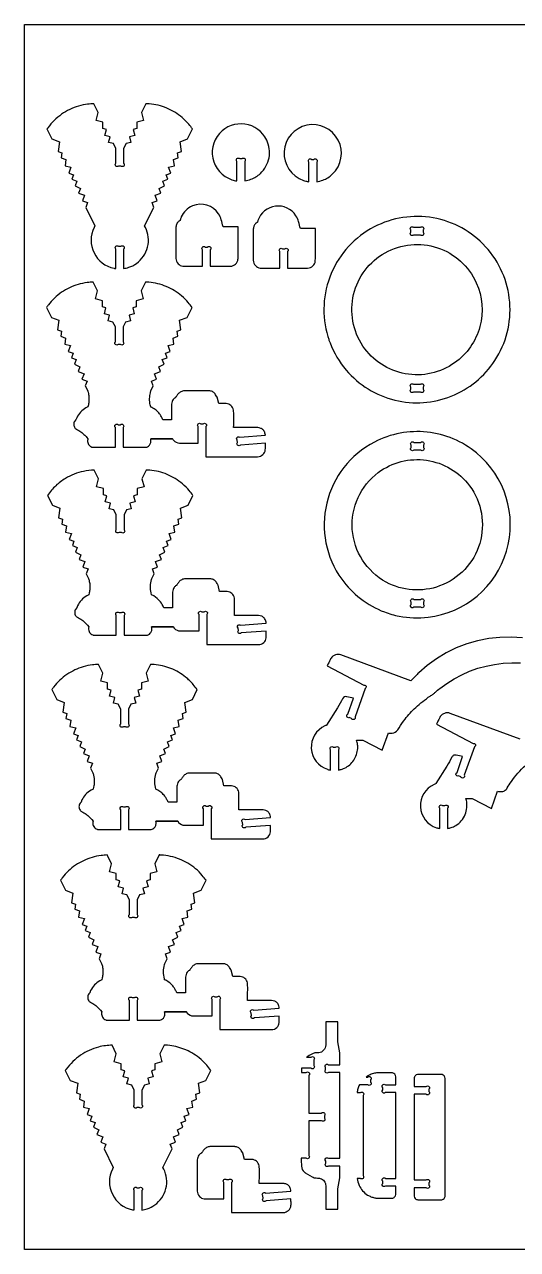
# Model space of a CAD drawing. Extents: x 1.7 to 37.9, y 12.7 to 32.4.
# Drawn here: x 1.69 to 9.61, y 12.75 to 32.4 of the extents above; entities that cross this region are included whole.
import ezdxf

# ---------------------------------------------------------------- set-up
doc = ezdxf.new("R2010")
doc.units = 0
doc.header["$MEASUREMENT"] = 0
doc.layers.get('0').update_dxf_attribs({"linetype": 'CONTINUOUS'})
doc.layers.add('SECTIONCUTEDGES', color=18, linetype='CONTINUOUS')

msp = doc.modelspace()

# ---------------------------------------------------------------- linework, layer by layer
msp.add_lwpolyline([(37.947, 12.746), (1.693, 12.746), (1.693, 32.397), (37.947, 32.397)], close=True)
at = {"layer": 'SECTIONCUTEDGES'}
for points in [[(3.16, 28.482), (3.16, 28.795, -1), (3.204, 28.839), (3.241, 28.839, -1), (3.285, 28.795), (3.285, 28.482, 0.035031), (3.366, 28.502, 0.079578), (3.491, 28.564, 0.177317), (3.669, 28.826, 0.17737), (3.635, 29.141), (3.621, 29.166), (3.768, 29.463), (3.74, 29.54), (3.821, 29.57), (3.789, 29.659), (3.882, 29.694), (3.855, 29.768), (3.94, 29.81), (3.912, 29.885), (3.992, 29.914), (3.965, 29.986), (4.041, 30.014), (4.006, 30.108), (4.099, 30.132), (4.086, 30.23), (4.162, 30.259), (4.151, 30.339), (4.213, 30.362), (4.192, 30.516), (4.312, 30.561), (4.391, 30.721, 0.016698), (4.331, 30.798, 0.043492), (4.223, 30.906, 0.077496), (3.977, 31.056, 0.077508), (3.696, 31.124, 0.010997), (3.669, 31.126, -0.003666), (3.641, 31.127), (3.571, 30.987), (3.604, 30.857), (3.494, 30.829), (3.494, 30.729), (3.437, 30.715), (3.462, 30.617), (3.378, 30.596), (3.401, 30.506), (3.324, 30.486), (3.285, 30.407), (3.285, 30.171, -1), (3.241, 30.126), (3.204, 30.126, -1), (3.16, 30.171), (3.16, 30.407), (3.121, 30.486), (3.044, 30.506), (3.067, 30.596), (2.983, 30.617), (3.008, 30.715), (2.951, 30.729), (2.951, 30.829), (2.841, 30.857), (2.873, 30.987), (2.804, 31.127, 0.015709), (2.707, 31.119, 0.042831), (2.561, 31.089, 0.082017), (2.289, 30.957, 0.080336), (2.069, 30.742, 0.007539), (2.061, 30.731, -0.002513), (2.054, 30.721), (2.133, 30.561), (2.253, 30.516), (2.232, 30.362), (2.294, 30.339), (2.283, 30.259), (2.359, 30.23), (2.346, 30.132), (2.439, 30.108), (2.404, 30.014), (2.48, 29.986), (2.453, 29.914), (2.532, 29.885), (2.505, 29.81), (2.59, 29.768), (2.562, 29.694), (2.656, 29.659), (2.623, 29.57), (2.705, 29.54), (2.677, 29.463), (2.824, 29.166), (2.81, 29.141, 0.232949), (2.81, 28.734, 0.232949), (3.132, 28.487, 0.011595), (3.146, 28.484, -0.003865)], [(5.104, 29.889), (5.104, 30.202, -1), (5.149, 30.246), (5.185, 30.246, -1), (5.229, 30.202), (5.229, 29.889, 0.047597), (5.329, 29.915, 0.100184), (5.48, 30.008, 0.160083), (5.619, 30.26, 0.160346), (5.581, 30.544, 0.250499), (5.231, 30.799, 0.250445), (4.824, 30.65, 0.27053), (4.732, 30.195, 0.270621), (5.082, 29.892, 0.009062), (5.093, 29.89, -0.003021)], [(6.259, 29.875), (6.259, 30.189, -1), (6.303, 30.233), (6.339, 30.233, -1), (6.384, 30.189), (6.384, 29.875, 0.047597), (6.483, 29.901, 0.100184), (6.634, 29.994, 0.760738), (6.225, 30.781, 0.761228), (6.172, 29.896, 0.024169), (6.208, 29.885, 0.017962)], [(4.551, 28.52), (4.551, 28.784, -1), (4.595, 28.828), (4.631, 28.828, -1), (4.676, 28.784), (4.676, 28.52, -0.001261), (4.932, 28.519, 0.007568), (4.996, 28.52, 0.17911), (5.081, 28.554, 0.186027), (5.12, 28.632, 0.012625), (5.121, 28.636, 0.006307), (5.121, 28.645, 0.00914), (5.122, 28.747, -0.008036), (5.123, 29.154), (4.881, 29.154, 0.003437), (4.853, 29.263, 0.080686), (4.81, 29.36, 0.363611), (4.389, 29.486, 0.187458), (4.209, 29.31, 0.018465), (4.203, 29.293, 0.013194), (4.195, 29.269, 0.057236), (4.193, 29.262, -0.140672), (4.191, 29.255, -0.134911), (4.185, 29.25, 0.061956), (4.173, 29.243, 0.116179), (4.139, 29.202, 0.105792), (4.125, 29.145), (4.125, 28.645, 0.17911), (4.158, 28.56, 0.186027), (4.237, 28.521, 0.012625), (4.241, 28.52, 0.006307), (4.249, 28.52, 0.008514), (4.355, 28.519, -0.002207)], [(5.792, 28.49), (5.792, 28.754, -1), (5.836, 28.798), (5.873, 28.798, -1), (5.917, 28.754), (5.917, 28.49, -0.001261), (6.174, 28.49, 0.007568), (6.238, 28.49, 0.17911), (6.322, 28.524, 0.186027), (6.362, 28.602, 0.012625), (6.362, 28.606, 0.006307), (6.362, 28.615, 0.00914), (6.363, 28.717, -0.008036), (6.365, 29.125), (6.122, 29.125, 0.002778), (6.094, 29.235, 0.080686), (6.051, 29.33, 0.286261), (5.722, 29.482, 0.286452), (5.44, 29.253, 0.036637), (5.434, 29.23, -0.114416), (5.432, 29.225, -0.116624), (5.426, 29.22, 0.081245), (5.402, 29.203, 0.097719), (5.377, 29.164, 0.089338), (5.366, 29.115), (5.366, 28.615, 0.17911), (5.4, 28.531, 0.186027), (5.478, 28.491, 0.012625), (5.482, 28.491, 0.006307), (5.491, 28.49, 0.008514), (5.596, 28.489, -0.002207)], [(6.598, 27.29, 0.083187), (6.857, 26.854, 0.15872), (7.64, 26.371, 0.155063), (8.544, 26.435, 0.155089), (9.246, 27.008, 0.166511), (9.483, 27.945, 0.16632), (9.096, 28.832, 0.164857), (8.255, 29.295, 0.165101), (7.307, 29.15, 0.174897), (6.617, 28.404, 0.174968), (6.563, 27.391, 0.009023), (6.581, 27.336, 0.010489)], [(8.05, 29.02), (7.939, 29.02, -1), (7.895, 29.065), (7.895, 29.101, -1), (7.939, 29.145), (8.05, 29.145, -1), (8.094, 29.101), (8.094, 29.065, -1)], [(7.127, 27.239, -0.439479), (7.484, 28.737, -0.439058), (8.947, 28.254, -0.174074), (9.004, 27.55, -0.173675), (8.599, 26.97, -0.202252), (7.807, 26.794, -0.201817)], [(3.719, 25.748), (4.07, 25.748, -0.159762), (4.074, 25.745, 0.066488), (4.084, 25.728, 0.224273), (4.181, 25.683, -0.000395), (4.481, 25.683), (4.481, 25.947, -1), (4.525, 25.991), (4.562, 25.991, -1), (4.606, 25.947), (4.606, 25.464), (5.435, 25.464, 0.17911), (5.519, 25.497, 0.186027), (5.559, 25.576, 0.031019), (5.56, 25.612, -0.005772), (5.56, 25.681), (5.159, 25.651, -1), (5.112, 25.692), (5.109, 25.73, -1), (5.15, 25.777), (5.56, 25.807, 0.052573), (5.554, 25.843, 0.128734), (5.524, 25.894, 0.098804), (5.486, 25.919, 0.090544), (5.438, 25.93), (5.051, 25.93, -0.002036), (5.052, 26.099, 0.007854), (5.051, 26.19, 0.165437), (5.022, 26.271, 0.175912), (4.953, 26.312, 0.045646), (4.909, 26.317, 0.003185), (4.811, 26.317), (4.786, 26.418, 0.035592), (4.782, 26.426, 0.008238), (4.762, 26.459, 0.105793), (4.721, 26.501, 0.114267), (4.671, 26.52, 0.016414), (4.665, 26.52, 0.008238), (4.654, 26.521), (4.26, 26.521, 0.110419), (4.204, 26.506, 0.110418), (4.159, 26.47, 0.022316), (4.129, 26.428, -0.059806), (4.121, 26.418, -0.058444), (4.113, 26.411, 0.099091), (4.081, 26.383, 0.081372), (4.063, 26.349, 0.073068), (4.055, 26.308, 0.009886), (4.055, 26.257, -0.001648), (4.055, 26.055), (3.913, 26.055, 0.019577), (3.89, 26.105, 0.043762), (3.861, 26.151, 0.056859), (3.806, 26.208, 0.05369), (3.736, 26.254, 0.039391), (3.722, 26.26, -0.141623), (3.719, 26.262), (3.711, 26.294, -0.054644), (3.702, 26.395, -0.056928), (3.714, 26.491, -0.006856), (3.72, 26.516, -0.024199), (3.722, 26.523), (3.761, 26.601), (3.732, 26.678), (3.814, 26.708), (3.781, 26.796), (3.875, 26.831), (3.847, 26.906), (3.933, 26.948), (3.905, 27.022), (3.984, 27.052), (3.957, 27.123), (4.033, 27.152), (3.998, 27.246), (4.092, 27.269), (4.078, 27.368), (4.154, 27.396), (4.143, 27.476), (4.205, 27.499), (4.184, 27.654), (4.304, 27.699), (4.383, 27.859, 0.016698), (4.323, 27.936, 0.043491), (4.216, 28.044, 0.077496), (3.969, 28.194, 0.077508), (3.689, 28.262, 0.010997), (3.661, 28.264, -0.003666), (3.634, 28.265), (3.564, 28.124), (3.597, 27.995), (3.486, 27.967), (3.486, 27.867), (3.43, 27.853), (3.455, 27.755), (3.371, 27.733), (3.393, 27.643), (3.316, 27.624), (3.277, 27.545), (3.277, 27.308, -1), (3.233, 27.264), (3.197, 27.264, -1), (3.152, 27.308), (3.152, 27.545), (3.113, 27.624), (3.036, 27.643), (3.059, 27.733), (2.975, 27.755), (3, 27.853), (2.944, 27.867), (2.944, 27.967), (2.833, 27.995), (2.866, 28.124), (2.796, 28.265, 0.015709), (2.699, 28.257, 0.042831), (2.553, 28.227, 0.078645), (2.289, 28.101, 0.078653), (2.076, 27.899, 0.010048), (2.061, 27.879, -0.003349), (2.047, 27.859), (2.126, 27.699), (2.246, 27.654), (2.224, 27.499), (2.286, 27.476), (2.275, 27.396), (2.352, 27.368), (2.338, 27.269), (2.431, 27.246), (2.396, 27.152), (2.472, 27.123), (2.446, 27.052), (2.525, 27.022), (2.497, 26.948), (2.583, 26.906), (2.555, 26.831), (2.649, 26.796), (2.616, 26.708), (2.698, 26.678), (2.669, 26.601), (2.708, 26.523, -0.036497), (2.715, 26.498, -0.035573), (2.727, 26.426, -0.036385), (2.727, 26.36, -0.0364), (2.718, 26.294), (2.71, 26.262), (2.678, 26.246, 0.075892), (2.592, 26.178, 0.075892), (2.531, 26.089, 0.038064), (2.522, 26.066, -0.074201), (2.516, 26.055, -0.053422), (2.511, 26.048, 0.096755), (2.492, 26.022, 0.145353), (2.485, 25.966, 0.145421), (2.509, 25.916, 0.10301), (2.526, 25.903, -0.049055), (2.599, 25.861, -0.034046), (2.648, 25.821, -0.034058), (2.691, 25.774), (2.71, 25.748, -0.13896), (2.71, 25.744, 0.06537), (2.706, 25.727, 0.165435), (2.722, 25.661, 0.165462), (2.775, 25.619, 0.012695), (2.783, 25.616, 0.03751), (2.785, 25.616), (3.152, 25.616), (3.152, 25.933, -1), (3.197, 25.977), (3.233, 25.977, -1), (3.277, 25.933), (3.277, 25.616), (3.645, 25.616, 0.089286), (3.667, 25.623, 0.087241), (3.698, 25.649, 0.127053), (3.72, 25.693, 0.114164), (3.719, 25.748), (4.07, 25.748)], [(7.939, 26.626), (8.05, 26.626, -1), (8.094, 26.582), (8.094, 26.545, -1), (8.05, 26.501), (7.939, 26.501, -1), (7.895, 26.545), (7.895, 26.582, -1)], [(6.786, 23.499, 0.073328), (7.088, 23.188, 0.072163), (7.473, 22.973, 0.043335), (7.708, 22.906, 0.077023), (8.172, 22.888, 0.300807), (9.432, 23.949, 0.30038), (8.949, 25.525, 0.14707), (8.156, 25.858, 0.147132), (7.311, 25.699, 0.217851), (6.545, 24.718, 0.218138)], [(8.055, 25.569), (7.944, 25.569, -1), (7.9, 25.614), (7.9, 25.65, -1), (7.944, 25.694), (8.055, 25.694, -1), (8.099, 25.65), (8.099, 25.614, -1)], [(7.5, 23.452, -0.255596), (6.956, 24.297, -0.255597), (7.373, 25.21, -0.199106), (8.148, 25.407, -0.198719), (8.837, 24.998, -0.237123), (9.001, 24.074, -0.236962), (8.358, 23.39, -0.106383), (7.922, 23.329, -0.106542)], [(3.734, 22.733), (4.085, 22.733, -0.159762), (4.088, 22.729, 0.066488), (4.098, 22.713, 0.224273), (4.195, 22.668, -0.000395), (4.496, 22.668), (4.496, 22.931, -1), (4.54, 22.976), (4.577, 22.976, -1), (4.621, 22.931), (4.621, 22.449), (5.45, 22.449, 0.17911), (5.534, 22.482, 0.186027), (5.574, 22.56, 0.031019), (5.575, 22.597, -0.005772), (5.574, 22.665), (5.174, 22.636, -1), (5.127, 22.677), (5.124, 22.715, -1), (5.165, 22.762), (5.574, 22.792, 0.052573), (5.568, 22.828, 0.128734), (5.539, 22.878, 0.098804), (5.501, 22.904, 0.090544), (5.452, 22.914), (5.066, 22.914, -0.002036), (5.067, 23.084, 0.007854), (5.066, 23.175, 0.165437), (5.037, 23.255, 0.175912), (4.968, 23.297, 0.045646), (4.924, 23.302, 0.003185), (4.826, 23.302), (4.801, 23.403, 0.035592), (4.797, 23.411, 0.008238), (4.777, 23.444, 0.105793), (4.736, 23.485, 0.114267), (4.686, 23.504, 0.016414), (4.68, 23.505, 0.008238), (4.669, 23.505), (4.274, 23.505, 0.110419), (4.218, 23.491, 0.110418), (4.174, 23.455, 0.022316), (4.144, 23.413, -0.059806), (4.136, 23.403, -0.058444), (4.127, 23.396, 0.099091), (4.095, 23.368, 0.081372), (4.078, 23.334, 0.073068), (4.07, 23.293, 0.009886), (4.069, 23.242, -0.001648), (4.07, 23.04), (3.928, 23.04, 0.068897), (3.874, 23.137, 0.102144), (3.767, 23.231), (3.734, 23.247), (3.726, 23.279, -0.059229), (3.717, 23.384, -0.056927), (3.732, 23.492, -0.006856), (3.736, 23.504, -0.021913), (3.737, 23.508), (3.776, 23.585), (3.747, 23.663), (3.829, 23.693), (3.796, 23.781), (3.89, 23.816), (3.862, 23.891), (3.947, 23.933), (3.92, 24.007), (3.999, 24.037), (3.972, 24.108), (4.048, 24.136), (4.013, 24.231), (4.106, 24.254), (4.093, 24.353), (4.169, 24.381), (4.158, 24.461), (4.22, 24.484), (4.199, 24.639), (4.319, 24.684), (4.398, 24.844, 0.016698), (4.338, 24.92, 0.043491), (4.23, 25.029, 0.077496), (3.984, 25.179, 0.077508), (3.703, 25.247, 0.010997), (3.676, 25.249, -0.003666), (3.648, 25.25), (3.579, 25.109), (3.612, 24.98), (3.501, 24.952), (3.501, 24.852), (3.444, 24.838), (3.469, 24.74), (3.385, 24.718), (3.408, 24.628), (3.331, 24.609), (3.292, 24.53), (3.292, 24.293, -1), (3.248, 24.249), (3.211, 24.249, -1), (3.167, 24.293), (3.167, 24.53), (3.128, 24.609), (3.051, 24.628), (3.074, 24.718), (2.99, 24.74), (3.015, 24.838), (2.959, 24.852), (2.959, 24.952), (2.848, 24.98), (2.881, 25.109), (2.811, 25.25, 0.041478), (2.638, 25.229, 0.08461), (2.351, 25.116, 0.053235), (2.196, 24.999, 0.050197), (2.061, 24.844), (2.141, 24.684), (2.261, 24.639), (2.239, 24.484), (2.301, 24.461), (2.29, 24.381), (2.367, 24.353), (2.353, 24.254), (2.446, 24.231), (2.411, 24.136), (2.487, 24.108), (2.461, 24.037), (2.54, 24.007), (2.512, 23.933), (2.597, 23.891), (2.57, 23.816), (2.664, 23.781), (2.631, 23.693), (2.713, 23.663), (2.684, 23.585), (2.722, 23.508, -0.036497), (2.73, 23.482, -0.035573), (2.741, 23.41, -0.036385), (2.742, 23.345, -0.0364), (2.733, 23.279), (2.725, 23.247), (2.692, 23.231, 0.075892), (2.607, 23.163, 0.075892), (2.546, 23.074, 0.038064), (2.537, 23.051, -0.074201), (2.531, 23.04, -0.053422), (2.526, 23.033, 0.096755), (2.507, 23.006, 0.145353), (2.5, 22.951, 0.145421), (2.524, 22.901, 0.10301), (2.541, 22.888, -0.049055), (2.614, 22.846, -0.034046), (2.663, 22.805, -0.034058), (2.706, 22.759), (2.725, 22.733, -0.13896), (2.725, 22.729, 0.06537), (2.721, 22.712, 0.165435), (2.737, 22.646, 0.165462), (2.79, 22.604, 0.012695), (2.797, 22.601, 0.03751), (2.8, 22.601), (3.167, 22.601), (3.167, 22.918, -1), (3.211, 22.962), (3.248, 22.962, -1), (3.292, 22.918), (3.292, 22.601), (3.659, 22.601, 0.089286), (3.681, 22.608, 0.087241), (3.713, 22.633, 0.127053), (3.735, 22.678, 0.114164), (3.734, 22.733), (4.085, 22.733)], [(7.944, 23.175), (8.055, 23.175, -1), (8.099, 23.131), (8.099, 23.094, -1), (8.055, 23.05), (7.944, 23.05, -1), (7.9, 23.094), (7.9, 23.131, -1)], [(3.804, 19.617), (4.154, 19.616, -0.159762), (4.158, 19.613, 0.066488), (4.168, 19.597, 0.224273), (4.265, 19.551, -0.000395), (4.565, 19.551), (4.565, 19.815, -1), (4.609, 19.859), (4.646, 19.859, -1), (4.69, 19.815), (4.69, 19.332), (5.519, 19.332, 0.17911), (5.603, 19.366, 0.186027), (5.643, 19.444, 0.031019), (5.644, 19.481, -0.005772), (5.644, 19.549), (5.244, 19.52, -1), (5.196, 19.56), (5.194, 19.598, -1), (5.234, 19.645), (5.644, 19.675, 0.052573), (5.638, 19.711, 0.128734), (5.608, 19.762, 0.098804), (5.57, 19.787, 0.090544), (5.522, 19.798), (5.135, 19.798, -0.002036), (5.136, 19.967, 0.007854), (5.135, 20.059, 0.165437), (5.106, 20.139, 0.175912), (5.037, 20.181, 0.045646), (4.993, 20.185, 0.003185), (4.895, 20.186), (4.87, 20.286, 0.035592), (4.866, 20.294, 0.008238), (4.846, 20.327, 0.105793), (4.805, 20.369, 0.114267), (4.755, 20.388, 0.016414), (4.75, 20.388, 0.008238), (4.739, 20.389), (4.344, 20.389, 0.110419), (4.288, 20.375, 0.110418), (4.243, 20.338, 0.022316), (4.213, 20.296, -0.059806), (4.205, 20.286, -0.058444), (4.197, 20.28, 0.099091), (4.165, 20.251, 0.081372), (4.147, 20.218, 0.073068), (4.139, 20.176, 0.009886), (4.139, 20.126, -0.001648), (4.139, 19.923), (3.998, 19.923, 0.019577), (3.974, 19.974, 0.043762), (3.945, 20.019, 0.050471), (3.896, 20.072, 0.05052), (3.836, 20.114), (3.804, 20.131), (3.796, 20.163, -0.059229), (3.786, 20.267, -0.056927), (3.802, 20.375, -0.006856), (3.805, 20.387, -0.021913), (3.806, 20.391), (3.845, 20.469), (3.816, 20.546), (3.898, 20.576), (3.865, 20.665), (3.959, 20.7), (3.931, 20.774), (4.017, 20.816), (3.989, 20.891), (4.068, 20.92), (4.042, 20.992), (4.118, 21.02), (4.083, 21.114), (4.176, 21.138), (4.162, 21.236), (4.239, 21.265), (4.228, 21.345), (4.29, 21.368), (4.268, 21.522), (4.388, 21.567), (4.467, 21.727, 0.019036), (4.402, 21.81, 0.047844), (4.28, 21.928, 0.074136), (4.042, 22.067, 0.074149), (3.773, 22.13, 0.010997), (3.745, 22.132, -0.003666), (3.718, 22.133), (3.648, 21.993), (3.681, 21.863), (3.57, 21.835), (3.57, 21.735), (3.514, 21.721), (3.539, 21.623), (3.455, 21.602), (3.478, 21.512), (3.4, 21.492), (3.362, 21.413), (3.362, 21.177, -1), (3.317, 21.132), (3.281, 21.132, -1), (3.237, 21.177), (3.237, 21.413), (3.198, 21.492), (3.121, 21.512), (3.143, 21.602), (3.059, 21.623), (3.084, 21.721), (3.028, 21.735), (3.028, 21.835), (2.917, 21.863), (2.95, 21.993), (2.88, 22.133, 0.015709), (2.784, 22.125, 0.042831), (2.637, 22.095, 0.078645), (2.373, 21.969, 0.078653), (2.16, 21.768, 0.010048), (2.145, 21.747, -0.003349), (2.131, 21.727), (2.21, 21.567), (2.33, 21.522), (2.309, 21.368), (2.37, 21.345), (2.359, 21.265), (2.436, 21.236), (2.422, 21.138), (2.515, 21.114), (2.481, 21.02), (2.557, 20.992), (2.53, 20.92), (2.609, 20.891), (2.581, 20.816), (2.667, 20.774), (2.639, 20.7), (2.733, 20.665), (2.7, 20.576), (2.782, 20.546), (2.753, 20.469), (2.792, 20.391, -0.040165), (2.8, 20.364, -0.020539), (2.809, 20.31, -0.043212), (2.812, 20.238, -0.04095), (2.803, 20.163), (2.795, 20.131), (2.762, 20.114, 0.075892), (2.674, 20.045, 0.079074), (2.615, 19.957, 0.032838), (2.606, 19.935, -0.072134), (2.601, 19.923, -0.053422), (2.595, 19.917, 0.096755), (2.576, 19.89, 0.145353), (2.569, 19.834, 0.145421), (2.593, 19.784, 0.10301), (2.61, 19.772, -0.049055), (2.683, 19.729, -0.034046), (2.732, 19.689, -0.034058), (2.775, 19.642), (2.795, 19.617, -0.13896), (2.794, 19.612, 0.06537), (2.79, 19.596, 0.165435), (2.806, 19.53, 0.165462), (2.859, 19.487, 0.012695), (2.867, 19.485, 0.03751), (2.869, 19.484), (3.237, 19.484), (3.237, 19.801, -1), (3.281, 19.845), (3.317, 19.845, -1), (3.362, 19.801), (3.362, 19.484), (3.729, 19.484, 0.089286), (3.751, 19.492, 0.087241), (3.782, 19.517, 0.127053), (3.804, 19.561, 0.114164), (3.804, 19.617), (4.154, 19.616)], [(3.943, 16.558), (4.294, 16.558, -0.159762), (4.297, 16.554, 0.066488), (4.307, 16.538, 0.224273), (4.404, 16.492, -0.000395), (4.705, 16.493), (4.705, 16.756, -1), (4.749, 16.8), (4.785, 16.8, -1), (4.83, 16.756), (4.83, 16.273), (5.659, 16.273, 0.17911), (5.743, 16.307, 0.186027), (5.782, 16.385, 0.031019), (5.784, 16.422, -0.005772), (5.783, 16.49), (5.383, 16.461, -1), (5.336, 16.502), (5.333, 16.539, -1), (5.374, 16.587), (5.783, 16.617, 0.052573), (5.777, 16.653, 0.128734), (5.748, 16.703, 0.098804), (5.71, 16.729, 0.090544), (5.661, 16.739), (5.275, 16.739, -0.002036), (5.276, 16.909, 0.007854), (5.275, 17, 0.165437), (5.246, 17.08, 0.175912), (5.177, 17.122, 0.045646), (5.133, 17.126, 0.003185), (5.035, 17.127), (5.01, 17.227, 0.035592), (5.006, 17.235, 0.008238), (4.986, 17.269, 0.105793), (4.945, 17.31, 0.114267), (4.894, 17.329, 0.016414), (4.889, 17.33, 0.008238), (4.878, 17.33), (4.483, 17.33, 0.110419), (4.427, 17.316, 0.110418), (4.383, 17.279, 0.022316), (4.353, 17.237, -0.059806), (4.345, 17.227, -0.058444), (4.336, 17.221, 0.099091), (4.304, 17.193, 0.081372), (4.286, 17.159, 0.073068), (4.279, 17.117, 0.009886), (4.278, 17.067, -0.001648), (4.279, 16.864), (4.137, 16.864, 0.019577), (4.113, 16.915, 0.043762), (4.085, 16.96, 0.056859), (4.03, 17.018, 0.05369), (3.96, 17.064, 0.038934), (3.946, 17.07, -0.138827), (3.943, 17.072, -0.143099), (3.941, 17.077, 0.026699), (3.939, 17.088, -0.061514), (3.926, 17.202, -0.061514), (3.941, 17.316, -0.006856), (3.945, 17.329, -0.021913), (3.946, 17.332), (3.984, 17.41), (3.956, 17.487), (4.038, 17.518), (4.005, 17.606), (4.099, 17.641), (4.071, 17.715), (4.156, 17.758), (4.129, 17.832), (4.208, 17.861), (4.181, 17.933), (4.257, 17.961), (4.222, 18.055), (4.315, 18.079), (4.302, 18.178), (4.378, 18.206), (4.367, 18.286), (4.429, 18.309), (4.408, 18.464), (4.528, 18.508), (4.607, 18.668, 0.016698), (4.547, 18.745, 0.043491), (4.439, 18.854, 0.081186), (4.183, 19.007, 0.079349), (3.885, 19.074, 0.008253), (3.871, 19.074, -0.002751), (3.857, 19.075), (3.788, 18.934), (3.82, 18.805), (3.71, 18.777), (3.71, 18.677), (3.653, 18.662), (3.678, 18.564), (3.594, 18.543), (3.617, 18.453), (3.54, 18.433), (3.501, 18.355), (3.501, 18.118, -1), (3.457, 18.074), (3.42, 18.074, -1), (3.376, 18.118), (3.376, 18.355), (3.337, 18.433), (3.26, 18.453), (3.283, 18.543), (3.199, 18.564), (3.224, 18.662), (3.167, 18.677), (3.167, 18.777), (3.057, 18.805), (3.089, 18.934), (3.02, 19.075, 0.015709), (2.923, 19.066, 0.042831), (2.777, 19.036, 0.078645), (2.512, 18.91, 0.078653), (2.3, 18.709, 0.010048), (2.285, 18.689, -0.003349), (2.27, 18.668), (2.349, 18.508), (2.469, 18.464), (2.448, 18.309), (2.51, 18.286), (2.499, 18.206), (2.575, 18.178), (2.562, 18.079), (2.655, 18.055), (2.62, 17.961), (2.696, 17.933), (2.669, 17.861), (2.749, 17.832), (2.721, 17.758), (2.806, 17.715), (2.779, 17.641), (2.872, 17.606), (2.84, 17.518), (2.921, 17.487), (2.893, 17.41), (2.931, 17.332, -0.034209), (2.939, 17.306, -0.035573), (2.95, 17.235, -0.036385), (2.951, 17.169, -0.0364), (2.942, 17.104), (2.934, 17.072), (2.901, 17.055, 0.079075), (2.817, 16.99, 0.075892), (2.754, 16.898, 0.038064), (2.746, 16.876, -0.074201), (2.74, 16.864, -0.053422), (2.735, 16.858, 0.096755), (2.716, 16.831, 0.145353), (2.709, 16.776, 0.145421), (2.733, 16.725, 0.10301), (2.75, 16.713, -0.049055), (2.823, 16.671, -0.034046), (2.872, 16.63, -0.034058), (2.915, 16.584), (2.934, 16.558, -0.13896), (2.934, 16.554, 0.06537), (2.93, 16.537, 0.165435), (2.946, 16.471, 0.165462), (2.999, 16.428, 0.012695), (3.006, 16.426, 0.03751), (3.009, 16.425), (3.376, 16.425), (3.376, 16.742, -1), (3.42, 16.787), (3.457, 16.787, -1), (3.501, 16.742), (3.501, 16.425), (3.868, 16.425, 0.089286), (3.89, 16.433, 0.087241), (3.922, 16.458, 0.127053), (3.944, 16.503, 0.114164), (3.943, 16.558), (4.294, 16.558)], [(6.53, 13.395), (6.726, 13.395), (6.726, 13.719), (6.755, 13.893), (6.755, 14.085), (6.574, 14.085, -1), (6.53, 14.129), (6.53, 14.165, -1), (6.574, 14.21), (6.755, 14.21), (6.755, 15.585), (6.571, 15.585, -1), (6.527, 15.629), (6.527, 15.665, -1), (6.571, 15.71), (6.755, 15.71), (6.755, 15.901), (6.726, 16.075), (6.726, 16.399), (6.53, 16.399, 0.001261), (6.531, 16.102, -0.007568), (6.53, 16.028, -0.17911), (6.495, 15.941, -0.190362), (6.416, 15.902, -0.033122), (6.385, 15.901, 0.112791), (6.328, 15.891, 0.035463), (6.306, 15.88, -0.001981), (6.223, 15.831), (6.294, 15.831, -1), (6.339, 15.786), (6.339, 15.697, -1), (6.294, 15.653), (6.139, 15.653), (6.139, 15.585), (6.215, 15.585, -1), (6.259, 15.54), (6.259, 14.935), (6.463, 14.935, -1), (6.507, 14.891), (6.507, 14.855, -1), (6.463, 14.81), (6.259, 14.81), (6.259, 14.254, -1), (6.215, 14.21), (6.135, 14.21, -0.000535), (6.139, 14.082, 0.224441), (6.188, 13.986, 0.01549), (6.193, 13.982, 0.007773), (6.201, 13.977), (6.313, 13.911, 0.058554), (6.344, 13.898, 0.056427), (6.378, 13.893, 0.003925), (6.414, 13.892, -0.068856), (6.441, 13.887, -0.160158), (6.504, 13.842, -0.153454), (6.53, 13.766, -0.007568), (6.531, 13.692, 0.001261)], [(3.454, 13.379), (3.454, 13.692, -1), (3.498, 13.736), (3.535, 13.736, -1), (3.579, 13.692), (3.579, 13.379, 0.035031), (3.66, 13.398, 0.079578), (3.785, 13.461, 0.177317), (3.963, 13.723, 0.17737), (3.929, 14.037), (3.915, 14.062), (4.062, 14.36), (4.034, 14.437), (4.115, 14.467), (4.083, 14.555), (4.176, 14.59), (4.149, 14.665), (4.234, 14.707), (4.206, 14.781), (4.285, 14.811), (4.259, 14.882), (4.335, 14.911), (4.3, 15.005), (4.393, 15.028), (4.38, 15.127), (4.456, 15.155), (4.445, 15.235), (4.507, 15.258), (4.486, 15.413), (4.606, 15.458), (4.685, 15.618, 0.018535), (4.618, 15.703, 0.050019), (4.498, 15.819, 0.072457), (4.253, 15.96, 0.075989), (3.99, 16.021, 0.008253), (3.963, 16.023, -0.002751), (3.935, 16.024), (3.865, 15.883), (3.898, 15.754), (3.788, 15.726), (3.788, 15.626), (3.731, 15.612), (3.756, 15.514), (3.672, 15.492), (3.695, 15.402), (3.618, 15.383), (3.579, 15.304), (3.579, 15.067, -1), (3.535, 15.023), (3.498, 15.023, -1), (3.454, 15.067), (3.454, 15.304), (3.415, 15.383), (3.338, 15.402), (3.361, 15.492), (3.277, 15.514), (3.302, 15.612), (3.245, 15.626), (3.245, 15.726), (3.135, 15.754), (3.167, 15.883), (3.098, 16.024, 0.017545), (2.992, 16.015, 0.033678), (2.881, 15.993, 0.085695), (2.594, 15.862, 0.084012), (2.363, 15.638, 0.007539), (2.355, 15.628, -0.002513), (2.348, 15.618), (2.427, 15.458), (2.547, 15.413), (2.526, 15.258), (2.588, 15.235), (2.577, 15.155), (2.653, 15.127), (2.64, 15.028), (2.733, 15.005), (2.698, 14.911), (2.774, 14.882), (2.747, 14.811), (2.826, 14.781), (2.799, 14.707), (2.884, 14.665), (2.856, 14.59), (2.95, 14.555), (2.917, 14.467), (2.999, 14.437), (2.971, 14.36), (3.118, 14.062), (3.104, 14.037, 0.232949), (3.104, 13.631, 0.232949), (3.426, 13.383, 0.011595), (3.44, 13.381, -0.003865)], [(7.655, 13.762), (7.488, 13.762, -1), (7.444, 13.806), (7.444, 13.842, -1), (7.488, 13.887), (7.655, 13.887), (7.655, 15.262), (7.488, 15.262, -1), (7.444, 15.306), (7.444, 15.342, -1), (7.488, 15.387), (7.655, 15.387, -0.004396), (7.656, 15.471, 0.016956), (7.655, 15.516, 0.172664), (7.638, 15.558, 0.185957), (7.599, 15.578), (7.343, 15.578, 0.039297), (7.312, 15.573, 0.048339), (7.241, 15.549, 0.026369), (7.217, 15.537, 0.015667), (7.177, 15.512), (7.206, 15.512, -1), (7.25, 15.467), (7.25, 15.431, -1), (7.206, 15.387), (7.07, 15.387, 0.037764), (7.046, 15.323, 0.040574), (7.033, 15.262), (7.085, 15.262, -1), (7.129, 15.217), (7.129, 13.931, -1), (7.085, 13.887), (7.033, 13.887, 0.074465), (7.065, 13.775, 0.149358), (7.202, 13.62, 0.041924), (7.255, 13.593, 0.041974), (7.312, 13.575, 0.010642), (7.332, 13.571, 0.021606), (7.342, 13.57), (7.593, 13.57, 0.172664), (7.635, 13.588, 0.185813), (7.655, 13.626)], [(7.947, 13.861), (8.143, 13.861, -1), (8.187, 13.817), (8.187, 13.78, -1), (8.143, 13.736), (7.947, 13.736), (7.948, 13.6, 0.185813), (7.967, 13.562, 0.172772), (8.01, 13.545), (8.391, 13.545, 0.186011), (8.43, 13.564, 0.172664), (8.447, 13.607), (8.447, 15.49, 0.159738), (8.432, 15.531, 0.173262), (8.398, 15.551, 0.02507), (8.393, 15.552, 0.012664), (8.385, 15.553), (8.003, 15.552, 0.186011), (7.965, 15.533, 0.172664), (7.947, 15.49, 0.016956), (7.947, 15.445, -0.004396), (7.947, 15.361), (8.143, 15.361, -1), (8.187, 15.317), (8.187, 15.28, -1), (8.143, 15.236), (7.947, 15.236)], [(4.893, 13.558), (4.893, 13.822, -1), (4.937, 13.866), (4.974, 13.866, -1), (5.018, 13.822), (5.018, 13.339), (5.847, 13.339, 0.17911), (5.931, 13.372, 0.186027), (5.971, 13.451, 0.031019), (5.972, 13.487, -0.005772), (5.971, 13.556), (5.571, 13.526, -1), (5.524, 13.567), (5.521, 13.605, -1), (5.562, 13.652), (5.971, 13.682, 0.052573), (5.965, 13.718, 0.128734), (5.936, 13.769, 0.098804), (5.898, 13.794, 0.090544), (5.849, 13.805), (5.463, 13.805, -0.002036), (5.464, 13.974, 0.007854), (5.463, 14.065, 0.165437), (5.434, 14.146, 0.175912), (5.365, 14.187, 0.045646), (5.321, 14.192, 0.003185), (5.223, 14.192), (5.198, 14.293, 0.035592), (5.194, 14.301, 0.008238), (5.174, 14.334, 0.105793), (5.133, 14.376, 0.114267), (5.083, 14.395, 0.016414), (5.077, 14.395, 0.008238), (5.066, 14.396), (4.671, 14.396, 0.110419), (4.615, 14.381, 0.110418), (4.571, 14.345, 0.022316), (4.541, 14.303, -0.059806), (4.533, 14.293, -0.058444), (4.524, 14.286, 0.099091), (4.492, 14.258, 0.081372), (4.474, 14.224, 0.073068), (4.467, 14.183), (4.467, 13.683, 0.17911), (4.501, 13.598, 0.186027), (4.579, 13.559, 0.012625), (4.583, 13.558, 0.006307), (4.591, 13.558, 0.008514), (4.697, 13.557, -0.002207)]]:
    msp.add_lwpolyline(points, format="xyb", close=True, dxfattribs=at)
for points in [[(9.689, 22.557), (9.508, 22.569), (9.327, 22.566), (9.146, 22.547), (8.968, 22.512), (8.794, 22.461), (8.625, 22.396), (8.462, 22.317), (8.306, 22.223), (8.16, 22.117), (8.023, 21.998, 0.013028), (7.997, 21.972, -0.002171), (7.896, 21.867), (6.774, 22.283, 0.161142), (6.684, 22.283, 0.167596), (6.615, 22.231, 0.03262), (6.602, 22.207, -0.002417), (6.553, 22.11), (7.14, 21.799, -1), (7.161, 21.746), (7, 21.291, -1), (6.942, 21.265), (6.908, 21.279, -1), (6.883, 21.334), (6.973, 21.589, 0.000984), (6.87, 21.614, 0.161021), (6.832, 21.61, 0.167951), (6.801, 21.582, -0.009744), (6.717, 21.435), (6.544, 21.156, -0.104608), (6.539, 21.153, 0.035992), (6.516, 21.145, 0.3096), (6.297, 20.783, 0.310426), (6.555, 20.449, 0.017896), (6.575, 20.443, 0.01187), (6.607, 20.436), (6.607, 20.76, -1), (6.651, 20.804), (6.688, 20.804, -1), (6.732, 20.76), (6.732, 20.436, 0.023544), (6.794, 20.453, 0.03569), (6.833, 20.468, 0.133115), (6.978, 20.595, 0.130213), (7.042, 20.782, 0.049199), (7.041, 20.841, 0.036373), (7.025, 20.919), (7.125, 20.919), (7.435, 20.755), (7.535, 21.035, 0.10429), (7.595, 21.028, 0.22206), (7.686, 21.08, 0.018768), (7.708, 21.115, -0.030198), (7.802, 21.254, -0.042786), (7.974, 21.441, -0.036783), (8.206, 21.625, -0.013715), (8.23, 21.641, 0.024577), (8.254, 21.657, 0.026089), (8.292, 21.688, -0.020061), (8.36, 21.747), (8.473, 21.828), (8.591, 21.902), (8.713, 21.966), (8.84, 22.022), (8.971, 22.069), (9.105, 22.106), (9.241, 22.133), (9.379, 22.15), (9.517, 22.158), (9.656, 22.155)], [(9.65, 20.931), (8.527, 21.347, 0.161142), (8.438, 21.347, 0.167596), (8.369, 21.294, 0.03262), (8.355, 21.27, -0.002417), (8.307, 21.173), (8.894, 20.863, -1), (8.915, 20.809), (8.754, 20.355, -1), (8.696, 20.328), (8.662, 20.342, -1), (8.637, 20.398), (8.727, 20.652, 0.000984), (8.624, 20.677, 0.161021), (8.586, 20.674, 0.167951), (8.555, 20.645, -0.009744), (8.471, 20.498), (8.298, 20.219, -0.104608), (8.293, 20.216, 0.035992), (8.27, 20.208, 0.3096), (8.051, 19.846, 0.310426), (8.309, 19.512, 0.017896), (8.329, 19.506, 0.01187), (8.361, 19.499), (8.361, 19.823, -1), (8.405, 19.868), (8.442, 19.868, -1), (8.486, 19.823), (8.486, 19.499, 0.020963), (8.541, 19.514, 0.061647), (8.617, 19.548, 0.157927), (8.767, 19.722, 0.157202), (8.787, 19.952, 0.017201), (8.783, 19.967, -0.005733), (8.779, 19.982), (8.879, 19.982), (9.189, 19.818), (9.288, 20.098, 0.09929), (9.347, 20.091, 0.110758), (9.398, 20.106, 0.133074), (9.444, 20.151, -0.017801), (9.509, 20.253, -0.056835), (9.735, 20.511, -0.035533)]]:
    msp.add_lwpolyline(points, format="xyb", dxfattribs=at)

doc.saveas('drawing.dxf')
